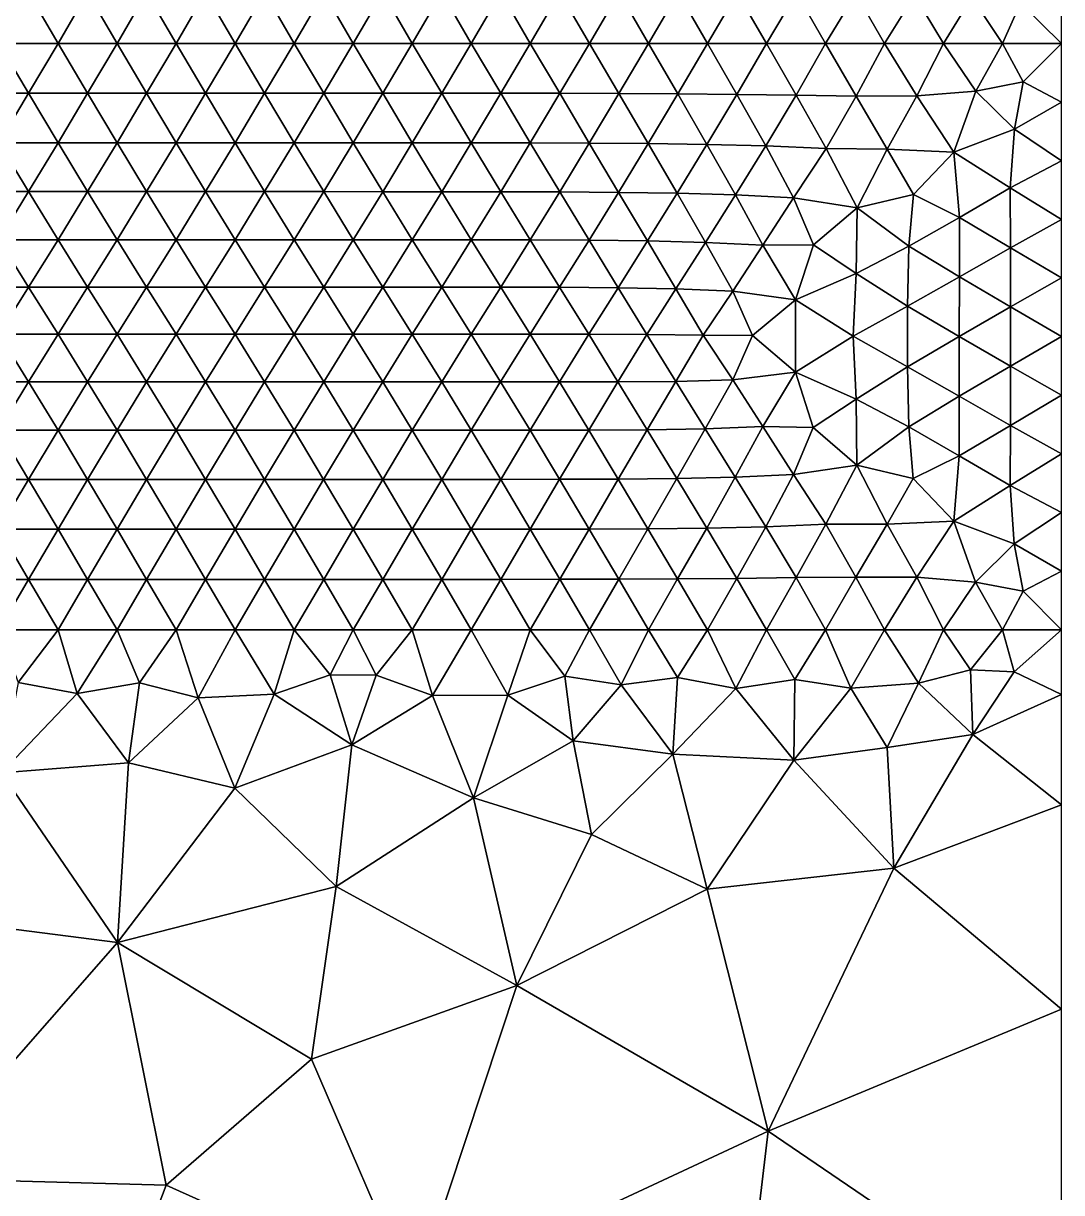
# Model space of a CAD drawing. Header units: metres. Extents: x 2 to 72, y -280 to 0.
# Drawn here: x 54.79 to 72.5, y -39.6 to -19.66 of the extents above; entities that cross this region are included whole.
import ezdxf

# ---------------------------------------------------------------- set-up
doc = ezdxf.new("R2010")
doc.units = ezdxf.units.M

msp = doc.modelspace()

# ---------------------------------------------------------------- linework, layer by layer
at = {"layer": 'layer', "color": 0}
for points in [[(53.8692, -19.13), (54.3714, -20), (54.8763, -19.13)], [(54.3714, -20), (55.3786, -20), (54.8763, -19.13)], [(54.8763, -19.13), (55.3786, -20), (55.8833, -19.13)], [(55.3786, -20), (56.3857, -20), (55.8833, -19.13)], [(55.8833, -19.13), (56.3857, -20), (56.8904, -19.13)], [(56.3857, -20), (57.3929, -20), (56.8904, -19.13)], [(56.8904, -19.13), (57.3929, -20), (57.8975, -19.13)], [(57.3929, -20), (58.4, -20), (57.8975, -19.13)], [(57.8975, -19.13), (58.4, -20), (58.9046, -19.13)], [(58.4, -20), (59.4071, -20), (58.9046, -19.13)], [(58.9046, -19.13), (59.4071, -20), (59.9117, -19.13)], [(59.4071, -20), (60.4143, -20), (59.9117, -19.13)], [(59.9117, -19.13), (60.4143, -20), (60.9189, -19.13)], [(60.4143, -20), (61.4214, -20), (60.9189, -19.13)], [(60.9189, -19.13), (61.4214, -20), (61.9261, -19.13)], [(61.4214, -20), (62.4286, -20), (61.9261, -19.13)], [(61.9261, -19.13), (62.4286, -20), (62.9335, -19.13)], [(62.4286, -20), (63.4357, -20), (62.9335, -19.13)], [(62.9335, -19.13), (63.4357, -20), (63.9412, -19.1302)], [(63.4357, -20), (64.4429, -20), (63.9412, -19.1302)], [(63.9412, -19.1302), (64.4429, -20), (64.9491, -19.1305)], [(64.4429, -20), (65.45, -20), (64.9491, -19.1305)], [(64.9491, -19.1305), (65.45, -20), (65.9576, -19.1311)], [(65.45, -20), (66.4571, -20), (65.9576, -19.1311)], [(65.9576, -19.1311), (66.4571, -20), (66.9672, -19.1325)], [(66.4571, -20), (67.4643, -20), (66.9672, -19.1325)], [(66.9672, -19.1325), (67.4643, -20), (67.9783, -19.1366)], [(67.4643, -20), (68.4714, -20), (67.9783, -19.1366)], [(67.9783, -19.1366), (68.4714, -20), (68.9883, -19.1489)], [(68.4714, -20), (69.4786, -20), (68.9883, -19.1489)], [(68.9883, -19.1489), (69.4786, -20), (69.9887, -19.1741)], [(72.5, -20), (72.5, -18.9583), (71.8011, -19.3131)], [(69.4786, -20), (70.4857, -20), (69.9887, -19.1741)], [(69.9887, -19.1741), (70.4857, -20), (70.9684, -19.2103)], [(70.4857, -20), (71.4929, -20), (70.9684, -19.2103)], [(70.9684, -19.2103), (71.4929, -20), (71.8011, -19.3131)], [(71.4929, -20), (72.5, -20), (71.8011, -19.3131)], [(54.875, -20.8481), (54.3714, -20), (53.8679, -20.8481)], [(55.3786, -20), (54.3714, -20), (54.875, -20.8481)], [(55.8821, -20.8481), (55.3786, -20), (54.875, -20.8481)], [(56.3857, -20), (55.3786, -20), (55.8821, -20.8481)], [(56.8893, -20.8481), (56.3857, -20), (55.8821, -20.8481)], [(57.3929, -20), (56.3857, -20), (56.8893, -20.8481)], [(57.8964, -20.8481), (57.3929, -20), (56.8893, -20.8481)], [(58.4, -20), (57.3929, -20), (57.8964, -20.8481)], [(58.9036, -20.8481), (58.4, -20), (57.8964, -20.8481)], [(59.4071, -20), (58.4, -20), (58.9036, -20.8481)], [(59.9107, -20.8481), (59.4071, -20), (58.9036, -20.8481)], [(60.4143, -20), (59.4071, -20), (59.9107, -20.8481)], [(60.9178, -20.8481), (60.4143, -20), (59.9107, -20.8481)], [(61.4214, -20), (60.4143, -20), (60.9178, -20.8481)], [(61.925, -20.8483), (61.4214, -20), (60.9178, -20.8481)], [(62.4286, -20), (61.4214, -20), (61.925, -20.8483)], [(62.932, -20.8487), (62.4286, -20), (61.925, -20.8483)], [(63.4357, -20), (62.4286, -20), (62.932, -20.8487)], [(63.9389, -20.8497), (63.4357, -20), (62.932, -20.8487)], [(64.4429, -20), (63.4357, -20), (63.9389, -20.8497)], [(64.9453, -20.8523), (64.4429, -20), (63.9389, -20.8497)], [(65.45, -20), (64.4429, -20), (64.9453, -20.8523)], [(65.9514, -20.8577), (65.45, -20), (64.9453, -20.8523)], [(66.4571, -20), (65.45, -20), (65.9514, -20.8577)], [(66.9584, -20.8678), (66.4571, -20), (65.9514, -20.8577)], [(67.4643, -20), (66.4571, -20), (66.9584, -20.8678)], [(67.9709, -20.8836), (67.4643, -20), (66.9584, -20.8678)], [(68.4714, -20), (67.4643, -20), (67.9709, -20.8836)], [(68.993, -20.8954), (68.4714, -20), (67.9709, -20.8836)], [(69.4786, -20), (68.4714, -20), (68.993, -20.8954)], [(70.0301, -20.8939), (69.4786, -20), (68.993, -20.8954)], [(70.4857, -20), (69.4786, -20), (70.0301, -20.8939)], [(71.0351, -20.8114), (70.4857, -20), (70.0301, -20.8939)], [(71.4929, -20), (70.4857, -20), (71.0351, -20.8114)], [(71.8445, -20.6552), (71.4929, -20), (71.0351, -20.8114)], [(72.5, -20), (71.4929, -20), (71.8445, -20.6552)], [(72.5, -21), (72.5, -20), (71.8445, -20.6552)], [(71.6945, -21.464), (71.8445, -20.6552), (71.0351, -20.8114)], [(71.6945, -21.464), (72.5, -21), (71.8445, -20.6552)], [(54.875, -20.8481), (53.8679, -20.8481), (54.3714, -21.6931)], [(55.3786, -21.6931), (54.875, -20.8481), (54.3714, -21.6931)], [(55.8821, -20.8481), (54.875, -20.8481), (55.3786, -21.6931)], [(56.3857, -21.6931), (55.8821, -20.8481), (55.3786, -21.6931)], [(56.8893, -20.8481), (55.8821, -20.8481), (56.3857, -21.6931)], [(57.3929, -21.6931), (56.8893, -20.8481), (56.3857, -21.6931)], [(57.8964, -20.8481), (56.8893, -20.8481), (57.3929, -21.6931)], [(58.4, -21.6931), (57.8964, -20.8481), (57.3929, -21.6931)], [(58.9036, -20.8481), (57.8964, -20.8481), (58.4, -21.6931)], [(59.4071, -21.6931), (58.9036, -20.8481), (58.4, -21.6931)], [(59.9107, -20.8481), (58.9036, -20.8481), (59.4071, -21.6931)], [(60.4143, -21.6931), (59.9107, -20.8481), (59.4071, -21.6931)], [(60.9178, -20.8481), (59.9107, -20.8481), (60.4143, -21.6931)], [(61.4214, -21.6933), (60.9178, -20.8481), (60.4143, -21.6931)], [(61.925, -20.8483), (60.9178, -20.8481), (61.4214, -21.6933)], [(62.4284, -21.6937), (61.925, -20.8483), (61.4214, -21.6933)], [(62.932, -20.8487), (61.925, -20.8483), (62.4284, -21.6937)], [(63.4352, -21.695), (62.932, -20.8487), (62.4284, -21.6937)], [(63.9389, -20.8497), (62.932, -20.8487), (63.4352, -21.695)], [(64.4412, -21.6981), (63.9389, -20.8497), (63.4352, -21.695)], [(64.9453, -20.8523), (63.9389, -20.8497), (64.4412, -21.6981)], [(65.4461, -21.7054), (64.9453, -20.8523), (64.4412, -21.6981)], [(65.9514, -20.8577), (64.9453, -20.8523), (65.4461, -21.7054)], [(66.4497, -21.72), (65.9514, -20.8577), (65.4461, -21.7054)], [(66.9584, -20.8678), (65.9514, -20.8577), (66.4497, -21.72)], [(67.4556, -21.7468), (66.9584, -20.8678), (66.4497, -21.72)], [(67.9709, -20.8836), (66.9584, -20.8678), (67.4556, -21.7468)], [(68.4815, -21.7933), (67.9709, -20.8836), (67.4556, -21.7468)], [(68.993, -20.8954), (67.9709, -20.8836), (68.4815, -21.7933)], [(69.5254, -21.802), (68.993, -20.8954), (68.4815, -21.7933)], [(70.0301, -20.8939), (68.993, -20.8954), (69.5254, -21.802)], [(70.663, -21.8543), (70.0301, -20.8939), (69.5254, -21.802)], [(71.0351, -20.8114), (70.0301, -20.8939), (70.663, -21.8543)], [(70.663, -21.8543), (71.6945, -21.464), (71.0351, -20.8114)], [(72.5, -22), (72.5, -21), (71.6945, -21.464)], [(71.6241, -22.4622), (71.6945, -21.464), (70.663, -21.8543)], [(71.6241, -22.4622), (72.5, -22), (71.6945, -21.464)], [(54.875, -22.5274), (54.3714, -21.6931), (53.8679, -22.5274)], [(55.3786, -21.6931), (54.3714, -21.6931), (54.875, -22.5274)], [(55.8821, -22.5274), (55.3786, -21.6931), (54.875, -22.5274)], [(56.3857, -21.6931), (55.3786, -21.6931), (55.8821, -22.5274)], [(56.8893, -22.5274), (56.3857, -21.6931), (55.8821, -22.5274)], [(57.3929, -21.6931), (56.3857, -21.6931), (56.8893, -22.5274)], [(57.8964, -22.5274), (57.3929, -21.6931), (56.8893, -22.5274)], [(58.4, -21.6931), (57.3929, -21.6931), (57.8964, -22.5274)], [(58.9036, -22.5274), (58.4, -21.6931), (57.8964, -22.5274)], [(59.4071, -21.6931), (58.4, -21.6931), (58.9036, -22.5274)], [(59.9107, -22.5274), (59.4071, -21.6931), (58.9036, -22.5274)], [(60.4143, -21.6931), (59.4071, -21.6931), (59.9107, -22.5274)], [(60.9178, -22.5276), (60.4143, -21.6931), (59.9107, -22.5274)], [(61.4214, -21.6933), (60.4143, -21.6931), (60.9178, -22.5276)], [(61.9248, -22.5279), (61.4214, -21.6933), (60.9178, -22.5276)], [(62.4284, -21.6937), (61.4214, -21.6933), (61.9248, -22.5279)], [(62.9316, -22.529), (62.4284, -21.6937), (61.9248, -22.5279)], [(63.4352, -21.695), (62.4284, -21.6937), (62.9316, -22.529)], [(63.9374, -22.5319), (63.4352, -21.695), (62.9316, -22.529)], [(64.4412, -21.6981), (63.4352, -21.695), (63.9374, -22.5319)], [(64.9412, -22.539), (64.4412, -21.6981), (63.9374, -22.5319)], [(65.4461, -21.7054), (64.4412, -21.6981), (64.9412, -22.539)], [(65.9414, -22.5542), (65.4461, -21.7054), (64.9412, -22.539)], [(66.4497, -21.72), (65.4461, -21.7054), (65.9414, -22.5542)], [(66.9371, -22.5833), (66.4497, -21.72), (65.9414, -22.5542)], [(67.4556, -21.7468), (66.4497, -21.72), (66.9371, -22.5833)], [(67.9284, -22.6341), (67.4556, -21.7468), (66.9371, -22.5833)], [(68.4815, -21.7933), (67.4556, -21.7468), (67.9284, -22.6341)], [(69.0109, -22.8023), (68.4815, -21.7933), (67.9284, -22.6341)], [(69.5254, -21.802), (68.4815, -21.7933), (69.0109, -22.8023)], [(69.9721, -22.576), (69.5254, -21.802), (69.0109, -22.8023)], [(70.663, -21.8543), (69.5254, -21.802), (69.9721, -22.576)], [(70.7576, -22.9693), (70.663, -21.8543), (69.9721, -22.576)], [(70.7576, -22.9693), (71.6241, -22.4622), (70.663, -21.8543)], [(72.5, -23), (72.5, -22), (71.6241, -22.4622)], [(54.875, -22.5274), (53.8679, -22.5274), (54.3714, -23.3474)], [(55.3786, -23.3474), (54.875, -22.5274), (54.3714, -23.3474)], [(55.8821, -22.5274), (54.875, -22.5274), (55.3786, -23.3474)], [(56.3857, -23.3474), (55.8821, -22.5274), (55.3786, -23.3474)], [(56.8893, -22.5274), (55.8821, -22.5274), (56.3857, -23.3474)], [(57.3929, -23.3474), (56.8893, -22.5274), (56.3857, -23.3474)], [(57.8964, -22.5274), (56.8893, -22.5274), (57.3929, -23.3474)], [(58.4, -23.3474), (57.8964, -22.5274), (57.3929, -23.3474)], [(58.9036, -22.5274), (57.8964, -22.5274), (58.4, -23.3474)], [(59.4071, -23.3474), (58.9036, -22.5274), (58.4, -23.3474)], [(59.9107, -22.5274), (58.9036, -22.5274), (59.4071, -23.3474)], [(60.4142, -23.3475), (59.9107, -22.5274), (59.4071, -23.3474)], [(60.9178, -22.5276), (59.9107, -22.5274), (60.4142, -23.3475)], [(61.4213, -23.3478), (60.9178, -22.5276), (60.4142, -23.3475)], [(61.9248, -22.5279), (60.9178, -22.5276), (61.4213, -23.3478)], [(62.428, -23.3486), (61.9248, -22.5279), (61.4213, -23.3478)], [(62.9316, -22.529), (61.9248, -22.5279), (62.428, -23.3486)], [(63.4339, -23.3507), (62.9316, -22.529), (62.428, -23.3486)], [(63.9374, -22.5319), (62.9316, -22.529), (63.4339, -23.3507)], [(64.4374, -23.356), (63.9374, -22.5319), (63.4339, -23.3507)], [(64.9412, -22.539), (63.9374, -22.5319), (64.4374, -23.356)], [(65.4356, -23.3685), (64.9412, -22.539), (64.4374, -23.356)], [(65.9414, -22.5542), (64.9412, -22.539), (65.4356, -23.3685)], [(71.628, -23.4847), (71.6241, -22.4622), (70.7576, -22.9693)], [(71.628, -23.4847), (72.5, -23), (71.6241, -22.4622)], [(66.4255, -23.395), (65.9414, -22.5542), (65.4356, -23.3685)], [(66.9371, -22.5833), (65.9414, -22.5542), (66.4255, -23.395)], [(67.4055, -23.4425), (66.9371, -22.5833), (66.4255, -23.395)], [(67.9284, -22.6341), (66.9371, -22.5833), (67.4055, -23.4425)], [(68.2649, -23.4359), (67.9284, -22.6341), (67.4055, -23.4425)], [(69.0109, -22.8023), (67.9284, -22.6341), (68.2649, -23.4359)], [(69.8962, -23.4554), (69.9721, -22.576), (69.0109, -22.8023)], [(69.8962, -23.4554), (70.7576, -22.9693), (69.9721, -22.576)], [(69.0109, -22.8023), (68.2649, -23.4359), (68.9964, -23.9236)], [(68.9964, -23.9236), (69.8962, -23.4554), (69.0109, -22.8023)], [(70.7569, -23.9808), (70.7576, -22.9693), (69.8962, -23.4554)], [(70.7569, -23.9808), (71.628, -23.4847), (70.7576, -22.9693)], [(72.5, -24), (72.5, -23), (71.628, -23.4847)], [(54.875, -24.1542), (54.3714, -23.3474), (53.8679, -24.1542)], [(55.3786, -23.3474), (54.3714, -23.3474), (54.875, -24.1542)], [(55.8821, -24.1542), (55.3786, -23.3474), (54.875, -24.1542)], [(56.3857, -23.3474), (55.3786, -23.3474), (55.8821, -24.1542)], [(56.8893, -24.1542), (56.3857, -23.3474), (55.8821, -24.1542)], [(57.3929, -23.3474), (56.3857, -23.3474), (56.8893, -24.1542)], [(57.8964, -24.1543), (57.3929, -23.3474), (56.8893, -24.1542)], [(58.4, -23.3474), (57.3929, -23.3474), (57.8964, -24.1543)], [(58.9036, -24.1543), (58.4, -23.3474), (57.8964, -24.1543)], [(59.4071, -23.3474), (58.4, -23.3474), (58.9036, -24.1543)], [(59.9107, -24.1543), (59.4071, -23.3474), (58.9036, -24.1543)], [(60.4142, -23.3475), (59.4071, -23.3474), (59.9107, -24.1543)], [(60.9177, -24.1545), (60.4142, -23.3475), (59.9107, -24.1543)], [(61.4213, -23.3478), (60.4142, -23.3475), (60.9177, -24.1545)], [(61.9246, -24.1549), (61.4213, -23.3478), (60.9177, -24.1545)], [(62.428, -23.3486), (61.4213, -23.3478), (61.9246, -24.1549)], [(62.9307, -24.1562), (62.428, -23.3486), (61.9246, -24.1549)], [(63.4339, -23.3507), (62.428, -23.3486), (62.9307, -24.1562)], [(63.9347, -24.1593), (63.4339, -23.3507), (62.9307, -24.1562)], [(64.4374, -23.356), (63.4339, -23.3507), (63.9347, -24.1593)], [(64.9332, -24.1666), (64.4374, -23.356), (63.9347, -24.1593)], [(65.4356, -23.3685), (64.4374, -23.356), (64.9332, -24.1666)], [(65.9197, -24.1833), (65.4356, -23.3685), (64.9332, -24.1666)], [(66.4255, -23.395), (65.4356, -23.3685), (65.9197, -24.1833)], [(66.8914, -24.2257), (66.4255, -23.395), (65.9197, -24.1833)], [(67.4055, -23.4425), (66.4255, -23.395), (66.8914, -24.2257)], [(67.962, -24.3735), (67.4055, -23.4425), (66.8914, -24.2257)], [(68.2649, -23.4359), (67.4055, -23.4425), (67.962, -24.3735)], [(68.9964, -23.9236), (68.2649, -23.4359), (67.962, -24.3735)], [(69.872, -24.4789), (69.8962, -23.4554), (68.9964, -23.9236)], [(69.872, -24.4789), (70.7569, -23.9808), (69.8962, -23.4554)], [(71.6277, -24.495), (71.628, -23.4847), (70.7569, -23.9808)], [(71.6277, -24.495), (72.5, -24), (71.628, -23.4847)], [(68.9457, -24.9946), (68.9964, -23.9236), (67.962, -24.3735)], [(68.9457, -24.9946), (69.872, -24.4789), (68.9964, -23.9236)], [(70.7526, -24.9994), (70.7569, -23.9808), (69.872, -24.4789)], [(70.7526, -24.9994), (71.6277, -24.495), (70.7569, -23.9808)], [(72.5, -25), (72.5, -24), (71.6277, -24.495)], [(54.875, -24.1542), (53.8679, -24.1542), (54.3714, -24.9564)], [(55.3786, -24.9564), (54.875, -24.1542), (54.3714, -24.9564)], [(55.8821, -24.1542), (54.875, -24.1542), (55.3786, -24.9564)], [(56.3857, -24.9564), (55.8821, -24.1542), (55.3786, -24.9564)], [(56.8893, -24.1542), (55.8821, -24.1542), (56.3857, -24.9564)], [(57.3929, -24.9564), (56.8893, -24.1542), (56.3857, -24.9564)], [(57.8964, -24.1543), (56.8893, -24.1542), (57.3929, -24.9564)], [(58.4, -24.9564), (57.8964, -24.1543), (57.3929, -24.9564)], [(58.9036, -24.1543), (57.8964, -24.1543), (58.4, -24.9564)], [(59.4071, -24.9564), (58.9036, -24.1543), (58.4, -24.9564)], [(59.9107, -24.1543), (58.9036, -24.1543), (59.4071, -24.9564)], [(60.4142, -24.9565), (59.9107, -24.1543), (59.4071, -24.9564)], [(60.9177, -24.1545), (59.9107, -24.1543), (60.4142, -24.9565)], [(61.4212, -24.9567), (60.9177, -24.1545), (60.4142, -24.9565)], [(61.9246, -24.1549), (60.9177, -24.1545), (61.4212, -24.9567)], [(62.4276, -24.9573), (61.9246, -24.1549), (61.4212, -24.9567)], [(62.9307, -24.1562), (61.9246, -24.1549), (62.4276, -24.9573)], [(63.4327, -24.9586), (62.9307, -24.1562), (62.4276, -24.9573)], [(63.9347, -24.1593), (62.9307, -24.1562), (63.4327, -24.9586)], [(64.4338, -24.9614), (63.9347, -24.1593), (63.4327, -24.9586)], [(64.9332, -24.1666), (63.9347, -24.1593), (64.4338, -24.9614)], [(65.4243, -24.9664), (64.9332, -24.1666), (64.4338, -24.9614)], [(65.9197, -24.1833), (64.9332, -24.1666), (65.4243, -24.9664)], [(66.3848, -24.9737), (65.9197, -24.1833), (65.4243, -24.9664)], [(66.8914, -24.2257), (65.9197, -24.1833), (66.3848, -24.9737)], [(67.2258, -24.9816), (66.8914, -24.2257), (66.3848, -24.9737)], [(67.962, -24.3735), (66.8914, -24.2257), (67.2258, -24.9816)], [(67.9605, -25.6053), (67.962, -24.3735), (67.2258, -24.9816)], [(67.9605, -25.6053), (68.9457, -24.9946), (67.962, -24.3735)], [(69.8704, -25.5172), (69.872, -24.4789), (68.9457, -24.9946)], [(69.8704, -25.5172), (70.7526, -24.9994), (69.872, -24.4789)], [(71.6269, -25.5049), (71.6277, -24.495), (70.7526, -24.9994)], [(71.6269, -25.5049), (72.5, -25), (71.6277, -24.495)], [(53.8679, -25.7694), (54.875, -25.7694), (54.3714, -24.9564)], [(54.3714, -24.9564), (54.875, -25.7694), (55.3786, -24.9564)], [(54.875, -25.7694), (55.8821, -25.7694), (55.3786, -24.9564)], [(55.3786, -24.9564), (55.8821, -25.7694), (56.3857, -24.9564)], [(55.8821, -25.7694), (56.8893, -25.7694), (56.3857, -24.9564)], [(56.3857, -24.9564), (56.8893, -25.7694), (57.3929, -24.9564)], [(56.8893, -25.7694), (57.8964, -25.7694), (57.3929, -24.9564)], [(57.3929, -24.9564), (57.8964, -25.7694), (58.4, -24.9564)], [(57.8964, -25.7694), (58.9036, -25.7694), (58.4, -24.9564)], [(58.4, -24.9564), (58.9036, -25.7694), (59.4071, -24.9564)], [(58.9036, -25.7694), (59.9107, -25.7694), (59.4071, -24.9564)], [(59.4071, -24.9564), (59.9107, -25.7694), (60.4142, -24.9565)], [(59.9107, -25.7694), (60.9176, -25.7695), (60.4142, -24.9565)], [(60.4142, -24.9565), (60.9176, -25.7695), (61.4212, -24.9567)], [(60.9176, -25.7695), (61.9243, -25.7698), (61.4212, -24.9567)], [(61.4212, -24.9567), (61.9243, -25.7698), (62.4276, -24.9573)], [(61.9243, -25.7698), (62.9301, -25.7702), (62.4276, -24.9573)], [(62.4276, -24.9573), (62.9301, -25.7702), (63.4327, -24.9586)], [(62.9301, -25.7702), (63.9334, -25.7707), (63.4327, -24.9586)], [(63.4327, -24.9586), (63.9334, -25.7707), (64.4338, -24.9614)], [(63.9334, -25.7707), (64.931, -25.7704), (64.4338, -24.9614)], [(64.4338, -24.9614), (64.931, -25.7704), (65.4243, -24.9664)], [(64.931, -25.7704), (65.9168, -25.7648), (65.4243, -24.9664)], [(65.4243, -24.9664), (65.9168, -25.7648), (66.3848, -24.9737)], [(65.9168, -25.7648), (66.8894, -25.7369), (66.3848, -24.9737)], [(66.3848, -24.9737), (66.8894, -25.7369), (67.2258, -24.9816)], [(66.8894, -25.7369), (67.9605, -25.6053), (67.2258, -24.9816)], [(68.9934, -26.0675), (68.9457, -24.9946), (67.9605, -25.6053)], [(68.9934, -26.0675), (69.8704, -25.5172), (68.9457, -24.9946)], [(70.7545, -26.0188), (70.7526, -24.9994), (69.8704, -25.5172)], [(70.7545, -26.0188), (71.6269, -25.5049), (70.7526, -24.9994)], [(72.5, -26), (72.5, -25), (71.6269, -25.5049)], [(69.893, -26.5423), (69.8704, -25.5172), (68.9934, -26.0675)], [(69.893, -26.5423), (70.7545, -26.0188), (69.8704, -25.5172)], [(71.626, -26.5159), (71.6269, -25.5049), (70.7545, -26.0188)], [(71.626, -26.5159), (72.5, -26), (71.6269, -25.5049)], [(66.8894, -25.7369), (67.4013, -26.5355), (67.9605, -25.6053)], [(67.4013, -26.5355), (68.2612, -26.5512), (67.9605, -25.6053)], [(68.2612, -26.5512), (68.9934, -26.0675), (67.9605, -25.6053)], [(53.8679, -25.7694), (54.3714, -26.5958), (54.875, -25.7694)], [(54.3714, -26.5958), (55.3786, -26.5958), (54.875, -25.7694)], [(54.875, -25.7694), (55.3786, -26.5958), (55.8821, -25.7694)], [(55.3786, -26.5958), (56.3857, -26.5958), (55.8821, -25.7694)], [(55.8821, -25.7694), (56.3857, -26.5958), (56.8893, -25.7694)], [(56.3857, -26.5958), (57.3929, -26.5958), (56.8893, -25.7694)], [(56.8893, -25.7694), (57.3929, -26.5958), (57.8964, -25.7694)], [(57.3929, -26.5958), (58.4, -26.5958), (57.8964, -25.7694)], [(57.8964, -25.7694), (58.4, -26.5958), (58.9036, -25.7694)], [(58.4, -26.5958), (59.4071, -26.5958), (58.9036, -25.7694)], [(58.9036, -25.7694), (59.4071, -26.5958), (59.9107, -25.7694)], [(59.4071, -26.5958), (60.4141, -26.5958), (59.9107, -25.7694)], [(59.9107, -25.7694), (60.4141, -26.5958), (60.9176, -25.7695)], [(60.4141, -26.5958), (61.421, -26.5959), (60.9176, -25.7695)], [(60.9176, -25.7695), (61.421, -26.5959), (61.9243, -25.7698)], [(61.421, -26.5959), (62.4273, -26.596), (61.9243, -25.7698)], [(61.9243, -25.7698), (62.4273, -26.596), (62.9301, -25.7702)], [(62.4273, -26.596), (63.4324, -26.5958), (62.9301, -25.7702)], [(62.9301, -25.7702), (63.4324, -26.5958), (63.9334, -25.7707)], [(63.4324, -26.5958), (64.4346, -26.5944), (63.9334, -25.7707)], [(63.9334, -25.7707), (64.4346, -26.5944), (64.931, -25.7704)], [(64.4346, -26.5944), (65.4314, -26.5888), (64.931, -25.7704)], [(64.931, -25.7704), (65.4314, -26.5888), (65.9168, -25.7648)], [(65.4314, -26.5888), (66.4207, -26.572), (65.9168, -25.7648)], [(65.9168, -25.7648), (66.4207, -26.572), (66.8894, -25.7369)], [(66.4207, -26.572), (67.4013, -26.5355), (66.8894, -25.7369)], [(68.2612, -26.5512), (69.0069, -27.1921), (68.9934, -26.0675)], [(69.0069, -27.1921), (69.893, -26.5423), (68.9934, -26.0675)], [(70.7538, -27.0316), (70.7545, -26.0188), (69.893, -26.5423)], [(70.7538, -27.0316), (71.626, -26.5159), (70.7545, -26.0188)], [(72.5, -27), (72.5, -26), (71.626, -26.5159)], [(71.6218, -27.5389), (71.626, -26.5159), (70.7538, -27.0316)], [(71.6218, -27.5389), (72.5, -27), (71.626, -26.5159)], [(53.8679, -27.4356), (54.875, -27.4356), (54.3714, -26.5958)], [(54.3714, -26.5958), (54.875, -27.4356), (55.3786, -26.5958)], [(54.875, -27.4356), (55.8821, -27.4356), (55.3786, -26.5958)], [(55.3786, -26.5958), (55.8821, -27.4356), (56.3857, -26.5958)], [(55.8821, -27.4356), (56.8893, -27.4356), (56.3857, -26.5958)], [(56.3857, -26.5958), (56.8893, -27.4356), (57.3929, -26.5958)], [(56.8893, -27.4356), (57.8964, -27.4356), (57.3929, -26.5958)], [(57.3929, -26.5958), (57.8964, -27.4356), (58.4, -26.5958)], [(57.8964, -27.4356), (58.9035, -27.4356), (58.4, -26.5958)], [(58.4, -26.5958), (58.9035, -27.4356), (59.4071, -26.5958)], [(58.9035, -27.4356), (59.9106, -27.4356), (59.4071, -26.5958)], [(59.4071, -26.5958), (59.9106, -27.4356), (60.4141, -26.5958)], [(59.9106, -27.4356), (60.9176, -27.4356), (60.4141, -26.5958)], [(60.4141, -26.5958), (60.9176, -27.4356), (61.421, -26.5959)], [(60.9176, -27.4356), (61.9243, -27.4356), (61.421, -26.5959)], [(61.421, -26.5959), (61.9243, -27.4356), (62.4273, -26.596)], [(61.9243, -27.4356), (62.9304, -27.4353), (62.4273, -26.596)], [(62.4273, -26.596), (62.9304, -27.4353), (63.4324, -26.5958)], [(62.9304, -27.4353), (63.9352, -27.4342), (63.4324, -26.5958)], [(63.4324, -26.5958), (63.9352, -27.4342), (64.4346, -26.5944)], [(63.9352, -27.4342), (64.9376, -27.4304), (64.4346, -26.5944)], [(64.4346, -26.5944), (64.9376, -27.4304), (65.4314, -26.5888)], [(64.9376, -27.4304), (65.9365, -27.4205), (65.4314, -26.5888)], [(65.4314, -26.5888), (65.9365, -27.4205), (66.4207, -26.572)], [(65.9365, -27.4205), (66.9319, -27.3982), (66.4207, -26.572)], [(66.4207, -26.572), (66.9319, -27.3982), (67.4013, -26.5355)], [(66.9319, -27.3982), (67.9238, -27.3544), (67.4013, -26.5355)], [(67.4013, -26.5355), (67.9238, -27.3544), (68.2612, -26.5512)], [(67.9238, -27.3544), (69.0069, -27.1921), (68.2612, -26.5512)], [(69.0069, -27.1921), (69.9683, -27.4234), (69.893, -26.5423)], [(69.9683, -27.4234), (70.7538, -27.0316), (69.893, -26.5423)], [(70.6593, -28.1477), (70.7538, -27.0316), (69.9683, -27.4234)], [(70.6593, -28.1477), (71.6218, -27.5389), (70.7538, -27.0316)], [(72.5, -28), (72.5, -27), (71.6218, -27.5389)], [(67.9238, -27.3544), (68.4782, -28.2018), (69.0069, -27.1921)], [(68.4782, -28.2018), (69.5221, -28.1973), (69.0069, -27.1921)], [(69.0069, -27.1921), (69.5221, -28.1973), (69.9683, -27.4234)], [(53.8679, -27.4356), (54.3714, -28.2856), (54.875, -27.4356)], [(54.3714, -28.2856), (55.3786, -28.2856), (54.875, -27.4356)], [(54.875, -27.4356), (55.3786, -28.2856), (55.8821, -27.4356)], [(55.3786, -28.2856), (56.3857, -28.2856), (55.8821, -27.4356)], [(55.8821, -27.4356), (56.3857, -28.2856), (56.8893, -27.4356)], [(56.3857, -28.2856), (57.3929, -28.2856), (56.8893, -27.4356)], [(56.8893, -27.4356), (57.3929, -28.2856), (57.8964, -27.4356)], [(57.3929, -28.2856), (58.4, -28.2856), (57.8964, -27.4356)], [(57.8964, -27.4356), (58.4, -28.2856), (58.9035, -27.4356)], [(58.4, -28.2856), (59.4071, -28.2856), (58.9035, -27.4356)], [(58.9035, -27.4356), (59.4071, -28.2856), (59.9106, -27.4356)], [(59.4071, -28.2856), (60.4142, -28.2856), (59.9106, -27.4356)], [(59.9106, -27.4356), (60.4142, -28.2856), (60.9176, -27.4356)], [(60.4142, -28.2856), (61.4211, -28.2856), (60.9176, -27.4356)], [(60.9176, -27.4356), (61.4211, -28.2856), (61.9243, -27.4356)], [(61.4211, -28.2856), (62.4278, -28.2854), (61.9243, -27.4356)], [(61.9243, -27.4356), (62.4278, -28.2854), (62.9304, -27.4353)], [(62.4278, -28.2854), (63.4339, -28.2847), (62.9304, -27.4353)], [(62.9304, -27.4353), (63.4339, -28.2847), (63.9352, -27.4342)], [(63.4339, -28.2847), (64.439, -28.2827), (63.9352, -27.4342)], [(63.9352, -27.4342), (64.439, -28.2827), (64.9376, -27.4304)], [(64.439, -28.2827), (65.4428, -28.2776), (64.9376, -27.4304)], [(64.9376, -27.4304), (65.4428, -28.2776), (65.9365, -27.4205)], [(65.4428, -28.2776), (66.4458, -28.2662), (65.9365, -27.4205)], [(65.9365, -27.4205), (66.4458, -28.2662), (66.9319, -27.3982)], [(66.4458, -28.2662), (67.4519, -28.2436), (66.9319, -27.3982)], [(66.9319, -27.3982), (67.4519, -28.2436), (67.9238, -27.3544)], [(67.4519, -28.2436), (68.4782, -28.2018), (67.9238, -27.3544)], [(69.5221, -28.1973), (70.6593, -28.1477), (69.9683, -27.4234)], [(71.6926, -28.5373), (71.6218, -27.5389), (70.6593, -28.1477)], [(71.6926, -28.5373), (72.5, -28), (71.6218, -27.5389)], [(72.5, -29), (72.5, -28), (71.6926, -28.5373)], [(53.8679, -29.1419), (54.875, -29.1419), (54.3714, -28.2856)], [(54.3714, -28.2856), (54.875, -29.1419), (55.3786, -28.2856)], [(54.875, -29.1419), (55.8821, -29.1419), (55.3786, -28.2856)], [(55.3786, -28.2856), (55.8821, -29.1419), (56.3857, -28.2856)], [(55.8821, -29.1419), (56.8893, -29.1419), (56.3857, -28.2856)], [(56.3857, -28.2856), (56.8893, -29.1419), (57.3929, -28.2856)], [(56.8893, -29.1419), (57.8964, -29.142), (57.3929, -28.2856)], [(57.3929, -28.2856), (57.8964, -29.142), (58.4, -28.2856)], [(57.8964, -29.142), (58.9036, -29.142), (58.4, -28.2856)], [(58.4, -28.2856), (58.9036, -29.142), (59.4071, -28.2856)], [(58.9036, -29.142), (59.9107, -29.1419), (59.4071, -28.2856)], [(59.4071, -28.2856), (59.9107, -29.1419), (60.4142, -28.2856)], [(59.9107, -29.1419), (60.9177, -29.1419), (60.4142, -28.2856)], [(60.4142, -28.2856), (60.9177, -29.1419), (61.4211, -28.2856)], [(60.9177, -29.1419), (61.9247, -29.1418), (61.4211, -28.2856)], [(61.4211, -28.2856), (61.9247, -29.1418), (62.4278, -28.2854)], [(61.9247, -29.1418), (62.9314, -29.1416), (62.4278, -28.2854)], [(62.4278, -28.2854), (62.9314, -29.1416), (63.4339, -28.2847)], [(62.9314, -29.1416), (63.9378, -29.1408), (63.4339, -28.2847)], [(63.4339, -28.2847), (63.9378, -29.1408), (64.439, -28.2827)], [(63.9378, -29.1408), (64.9438, -29.1388), (64.439, -28.2827)], [(64.439, -28.2827), (64.9438, -29.1388), (65.4428, -28.2776)], [(64.9438, -29.1388), (65.9495, -29.1344), (65.4428, -28.2776)], [(65.4428, -28.2776), (65.9495, -29.1344), (66.4458, -28.2662)], [(65.9495, -29.1344), (66.9566, -29.126), (66.4458, -28.2662)], [(66.4458, -28.2662), (66.9566, -29.126), (67.4519, -28.2436)], [(66.9566, -29.126), (67.9693, -29.1127), (67.4519, -28.2436)], [(67.4519, -28.2436), (67.9693, -29.1127), (68.4782, -28.2018)], [(67.9693, -29.1127), (68.9915, -29.1035), (68.4782, -28.2018)], [(68.4782, -28.2018), (68.9915, -29.1035), (69.5221, -28.1973)], [(68.9915, -29.1035), (70.0284, -29.1069), (69.5221, -28.1973)], [(69.5221, -28.1973), (70.0284, -29.1069), (70.6593, -28.1477)], [(70.0284, -29.1069), (71.0335, -29.19), (70.6593, -28.1477)], [(70.6593, -28.1477), (71.0335, -29.19), (71.6926, -28.5373)], [(71.0335, -29.19), (71.8435, -29.3457), (71.6926, -28.5373)], [(71.8435, -29.3457), (72.5, -29), (71.6926, -28.5373)], [(66.9566, -29.126), (67.4643, -30), (67.9693, -29.1127)], [(67.4643, -30), (68.4714, -30), (67.9693, -29.1127)], [(67.9693, -29.1127), (68.4714, -30), (68.9915, -29.1035)], [(68.4714, -30), (69.4786, -30), (68.9915, -29.1035)], [(68.9915, -29.1035), (69.4786, -30), (70.0284, -29.1069)], [(69.4786, -30), (70.4857, -30), (70.0284, -29.1069)], [(70.0284, -29.1069), (70.4857, -30), (71.0335, -29.19)], [(72.5, -30), (72.5, -29), (71.8435, -29.3457)], [(53.8679, -29.1419), (54.3714, -30), (54.875, -29.1419)], [(54.3714, -30), (55.3786, -30), (54.875, -29.1419)], [(54.875, -29.1419), (55.3786, -30), (55.8821, -29.1419)], [(55.3786, -30), (56.3857, -30), (55.8821, -29.1419)], [(55.8821, -29.1419), (56.3857, -30), (56.8893, -29.1419)], [(56.3857, -30), (57.3929, -30), (56.8893, -29.1419)], [(56.8893, -29.1419), (57.3929, -30), (57.8964, -29.142)], [(57.3929, -30), (58.4, -30), (57.8964, -29.142)], [(57.8964, -29.142), (58.4, -30), (58.9036, -29.142)], [(58.4, -30), (59.4071, -30), (58.9036, -29.142)], [(58.9036, -29.142), (59.4071, -30), (59.9107, -29.1419)], [(59.4071, -30), (60.4143, -30), (59.9107, -29.1419)], [(59.9107, -29.1419), (60.4143, -30), (60.9177, -29.1419)], [(60.4143, -30), (61.4214, -30), (60.9177, -29.1419)], [(60.9177, -29.1419), (61.4214, -30), (61.9247, -29.1418)], [(61.4214, -30), (62.4286, -30), (61.9247, -29.1418)], [(61.9247, -29.1418), (62.4286, -30), (62.9314, -29.1416)], [(62.4286, -30), (63.4357, -30), (62.9314, -29.1416)], [(62.9314, -29.1416), (63.4357, -30), (63.9378, -29.1408)], [(63.4357, -30), (64.4429, -30), (63.9378, -29.1408)], [(63.9378, -29.1408), (64.4429, -30), (64.9438, -29.1388)], [(64.4429, -30), (65.45, -30), (64.9438, -29.1388)], [(64.9438, -29.1388), (65.45, -30), (65.9495, -29.1344)], [(65.45, -30), (66.4571, -30), (65.9495, -29.1344)], [(65.9495, -29.1344), (66.4571, -30), (66.9566, -29.126)], [(66.4571, -30), (67.4643, -30), (66.9566, -29.126)], [(70.4857, -30), (71.4929, -30), (71.0335, -29.19)], [(71.0335, -29.19), (71.4929, -30), (71.8435, -29.3457)], [(71.4929, -30), (72.5, -30), (71.8435, -29.3457)], [(55.3786, -30), (54.3714, -30), (54.7007, -30.9009)], [(55.7068, -31.0869), (55.3786, -30), (54.7007, -30.9009)], [(56.3857, -30), (55.3786, -30), (55.7068, -31.0869)], [(56.7699, -30.9047), (56.3857, -30), (55.7068, -31.0869)], [(57.3929, -30), (56.3857, -30), (56.7699, -30.9047)], [(57.7702, -31.1645), (57.3929, -30), (56.7699, -30.9047)], [(58.4, -30), (57.3929, -30), (57.7702, -31.1645)], [(59.0659, -31.1014), (58.4, -30), (57.7702, -31.1645)], [(59.4071, -30), (58.4, -30), (59.0659, -31.1014)], [(60.0195, -30.7692), (59.4071, -30), (59.0659, -31.1014)], [(60.4143, -30), (59.4071, -30), (60.0195, -30.7692)], [(60.8071, -30.7734), (60.4143, -30), (60.0195, -30.7692)], [(61.4214, -30), (60.4143, -30), (60.8071, -30.7734)], [(61.7661, -31.1227), (61.4214, -30), (60.8071, -30.7734)], [(62.4286, -30), (61.4214, -30), (61.7661, -31.1227)], [(63.051, -31.1158), (62.4286, -30), (61.7661, -31.1227)], [(63.4357, -30), (62.4286, -30), (63.051, -31.1158)], [(64.023, -30.7944), (63.4357, -30), (63.051, -31.1158)], [(64.4429, -30), (63.4357, -30), (64.023, -30.7944)], [(64.9877, -30.9416), (64.4429, -30), (64.023, -30.7944)], [(65.45, -30), (64.4429, -30), (64.9877, -30.9416)], [(65.9487, -30.8179), (65.45, -30), (64.9877, -30.9416)], [(66.4571, -30), (65.45, -30), (65.9487, -30.8179)], [(66.9412, -31.0049), (66.4571, -30), (65.9487, -30.8179)], [(67.4643, -30), (66.4571, -30), (66.9412, -31.0049)], [(67.9489, -30.8487), (67.4643, -30), (66.9412, -31.0049)], [(68.4714, -30), (67.4643, -30), (67.9489, -30.8487)], [(68.9048, -31.0005), (68.4714, -30), (67.9489, -30.8487)], [(69.4786, -30), (68.4714, -30), (68.9048, -31.0005)], [(70.0578, -30.9148), (69.4786, -30), (68.9048, -31.0005)], [(70.4857, -30), (69.4786, -30), (70.0578, -30.9148)], [(70.9458, -30.6854), (70.4857, -30), (70.0578, -30.9148)], [(71.4929, -30), (70.4857, -30), (70.9458, -30.6854)], [(71.6881, -30.7172), (71.4929, -30), (70.9458, -30.6854)], [(72.5, -30), (71.4929, -30), (71.6881, -30.7172)], [(72.5, -31.1072), (72.5, -30), (71.6881, -30.7172)], [(70.9458, -30.6854), (70.0578, -30.9148), (70.9851, -31.786)], [(70.9851, -31.786), (71.6881, -30.7172), (70.9458, -30.6854)], [(70.9851, -31.786), (72.5, -31.1072), (71.6881, -30.7172)], [(55.7068, -31.0869), (54.7007, -30.9009), (54.4166, -32.4445)], [(56.7699, -30.9047), (55.7068, -31.0869), (56.5838, -32.2727)], [(57.7702, -31.1645), (56.7699, -30.9047), (56.5838, -32.2727)], [(60.0195, -30.7692), (59.0659, -31.1014), (60.3932, -31.9657)], [(60.8071, -30.7734), (60.0195, -30.7692), (60.3932, -31.9657)], [(61.7661, -31.1227), (60.8071, -30.7734), (60.3932, -31.9657)], [(64.023, -30.7944), (63.051, -31.1158), (64.1647, -31.8986)], [(64.9877, -30.9416), (64.023, -30.7944), (64.1647, -31.8986)], [(65.9487, -30.8179), (64.9877, -30.9416), (65.8699, -32.1265)], [(66.9412, -31.0049), (65.9487, -30.8179), (65.8699, -32.1265)], [(67.9489, -30.8487), (66.9412, -31.0049), (67.9303, -32.2248)], [(68.9048, -31.0005), (67.9489, -30.8487), (67.9303, -32.2248)], [(70.0578, -30.9148), (68.9048, -31.0005), (69.5248, -32.0075)], [(69.5248, -32.0075), (70.9851, -31.786), (70.0578, -30.9148)], [(56.5838, -32.2727), (55.7068, -31.0869), (54.4166, -32.4445)], [(59.0659, -31.1014), (57.7702, -31.1645), (58.395, -32.7044)], [(60.3932, -31.9657), (59.0659, -31.1014), (58.395, -32.7044)], [(63.051, -31.1158), (61.7661, -31.1227), (62.4666, -32.8686)], [(64.1647, -31.8986), (63.051, -31.1158), (62.4666, -32.8686)], [(65.8699, -32.1265), (64.9877, -30.9416), (64.1647, -31.8986)], [(67.9303, -32.2248), (66.9412, -31.0049), (65.8699, -32.1265)], [(69.5248, -32.0075), (68.9048, -31.0005), (67.9303, -32.2248)], [(72.5, -32.9865), (72.5, -31.1072), (70.9851, -31.786)], [(58.395, -32.7044), (57.7702, -31.1645), (56.5838, -32.2727)], [(62.4666, -32.8686), (61.7661, -31.1227), (60.3932, -31.9657)], [(64.1647, -31.8986), (62.4666, -32.8686), (64.4784, -33.4932)], [(65.8699, -32.1265), (64.1647, -31.8986), (64.4784, -33.4932)], [(69.6363, -34.0677), (70.9851, -31.786), (69.5248, -32.0075)], [(69.6363, -34.0677), (72.5, -32.9865), (70.9851, -31.786)], [(60.3932, -31.9657), (58.395, -32.7044), (60.1247, -34.3812)], [(62.4666, -32.8686), (60.3932, -31.9657), (60.1247, -34.3812)], [(69.6363, -34.0677), (69.5248, -32.0075), (67.9303, -32.2248)], [(56.5838, -32.2727), (54.4166, -32.4445), (56.3923, -35.3353)], [(58.395, -32.7044), (56.5838, -32.2727), (56.3923, -35.3353)], [(64.4784, -33.4932), (66.4538, -34.4271), (65.8699, -32.1265)], [(66.4538, -34.4271), (67.9303, -32.2248), (65.8699, -32.1265)], [(66.4538, -34.4271), (69.6363, -34.0677), (67.9303, -32.2248)], [(56.3923, -35.3353), (54.4166, -32.4445), (51.6894, -34.7367)], [(60.1247, -34.3812), (58.395, -32.7044), (56.3923, -35.3353)], [(62.4666, -32.8686), (60.1247, -34.3812), (63.205, -36.068)], [(63.205, -36.068), (64.4784, -33.4932), (62.4666, -32.8686)], [(72.5, -36.4754), (72.5, -32.9865), (69.6363, -34.0677)], [(63.205, -36.068), (66.4538, -34.4271), (64.4784, -33.4932)], [(67.4956, -38.5556), (69.6363, -34.0677), (66.4538, -34.4271)], [(67.4956, -38.5556), (72.5, -36.4754), (69.6363, -34.0677)], [(59.7032, -37.3281), (60.1247, -34.3812), (56.3923, -35.3353)], [(59.7032, -37.3281), (63.205, -36.068), (60.1247, -34.3812)], [(67.4956, -38.5556), (66.4538, -34.4271), (63.205, -36.068)], [(56.3923, -35.3353), (51.6894, -34.7367), (52.8705, -39.3558)], [(57.226, -39.4785), (56.3923, -35.3353), (52.8705, -39.3558)], [(57.226, -39.4785), (59.7032, -37.3281), (56.3923, -35.3353)], [(61.4477, -41.3739), (63.205, -36.068), (59.7032, -37.3281)], [(61.4477, -41.3739), (67.4956, -38.5556), (63.205, -36.068)], [(72.5, -41.9632), (72.5, -36.4754), (67.4956, -38.5556)], [(61.4477, -41.3739), (59.7032, -37.3281), (57.226, -39.4785)], [(66.6668, -45.5186), (67.4956, -38.5556), (61.4477, -41.3739)], [(66.6668, -45.5186), (72.5, -41.9632), (67.4956, -38.5556)], [(48.0935, -44.6387), (55.4909, -44.0572), (52.8705, -39.3558)], [(55.4909, -44.0572), (57.226, -39.4785), (52.8705, -39.3558)], [(55.4909, -44.0572), (61.4477, -41.3739), (57.226, -39.4785)]]:
    msp.add_3dface(points, dxfattribs=at)

doc.saveas('drawing.dxf')
